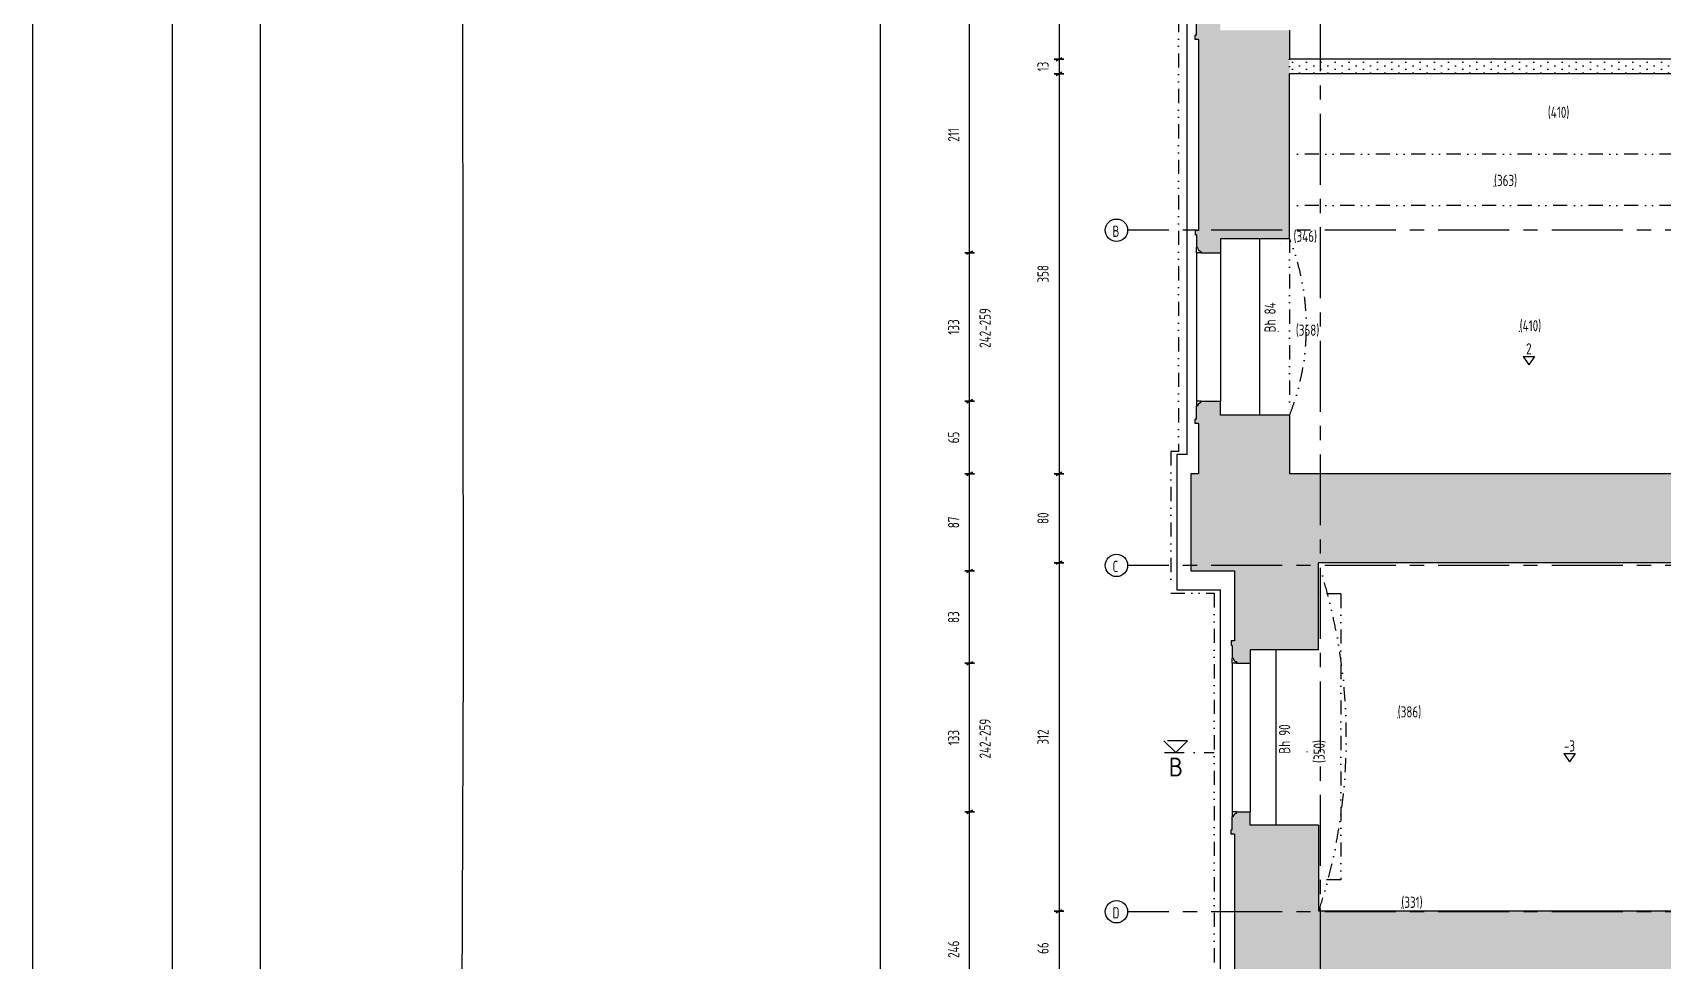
# Model space of a CAD drawing. Header units: centimetres. Extents: x -147 to 196535, y -264 to 83836.
# Drawn here: x -147 to 29029, y 24303 to 40913 of the extents above; entities that cross this region are included whole.
import ezdxf
from ezdxf.enums import TextEntityAlignment as Align

# ---------------------------------------------------------------- set-up
doc = ezdxf.new("R2010")
doc.units = ezdxf.units.CM
doc.header["$LTSCALE"] = 20
doc.header["$PDMODE"] = 2
for name, pattern in [('GETRENNT', [31.75, 12.7, -6.35, 0, -6.35, 0, -6.35]), ('MITTE', [50.8, 31.75, -6.35, 6.35, -6.35]), ('PUNKT', [6.35, 0, -6.35]), ('STRICHPUNKTX2', [50.8, 25.4, -12.7, 0, -12.7])]:
    doc.linetypes.add(name, pattern=pattern)
for name, color, linetype in [('Bemassung', 134, 'Continuous'), ('VBW.Abgelotet', 6, 'GETRENNT'), ('VBW.AbgelotetUmgeklappt', 252, 'GETRENNT'), ('VBW.Achsen', 244, 'MITTE'), ('VBW.Ansicht', 3, 'Continuous'), ('VBW.HoeheAbsolut', 142, 'Continuous'), ('VBW.HoeheRelativ', 2, 'Continuous'), ('VBW.LAYOUT', 3, 'Continuous'), ('VBW.Mauer', 9, 'Continuous'), ('VBW.Schnitt', 7, 'Continuous'), ('VBW.SchnittTrockenbau', 42, 'Continuous'), ('VBW.Schraffur', 9, 'Continuous'), ('VBW.Verlauf', 2, 'PUNKT'), ('VBW.Vertikalschnittlinie', 12, 'STRICHPUNKTX2')]:
    doc.layers.add(name, color=color, linetype=linetype)
doc.styles.add('VBWText', font='isocp.shx', dxfattribs={"width": 0.8})
doc.dimstyles.new('M50', dxfattribs={"dimtxt": 10, "dimasz": 0.5, "dimexe": 2, "dimexo": 0, "dimgap": 0, "dimtad": 0, "dimdec": 0, "dimdsep": 46, "dimtxsty": 'VBWText', "dimblk": 'BemVBW', "dimcen": 2, "dimse1": 1, "dimse2": 1, "dimclrd": 134, "dimclre": 40, "dimclrt": 134, "dimadec": 0, "dimazin": 0, "dimtfac": 1.428571, "dimtdec": 0, "dimtix": 1, "dimtmove": 2, "dimatfit": 3, "dimldrblk": 'NONE', "dimfxl": 1, "dimtvp": 1.428571, "dimtolj": 1, "dimarcsym": 0})

# ---------------------------------------------------------------- blocks, each defined once
blk = doc.blocks.new('HoeKote')
for p, q in [((-1.01, 1.5), (1.01, 1.5)), ((-1.01, 1.5), (0, 0)), ((1.01, 1.5), (0, 0))]:
    blk.add_line(p, q)
at = {"style": 'VBWText', "width": 0.8}
blk.add_attdef('HOEHE', text='', height=2, rotation=0.1, dxfattribs=at).set_placement((0, 2.86), align=Align.MIDDLE)
blk = doc.blocks.new('BemVBW')
at = {"layer": 'Bemassung'}
for p, q in [((2.8, -4.9), (-2.8, 4.9)), ((-1.1, 0), (1.1, 0))]:
    blk.add_line(p, q, dxfattribs=at)
at = {"layer": 'Bemassung', "color": 4}
blk.add_line((0, 8.5), (0, -8.5), dxfattribs=at)
blk = doc.blocks.new('*D235')
at = {"layer": 'Bemassung', "color": 134, "lineweight": -2, "transparency": 16777216}
blk.add_line((18227, 40425), (18227, 40185), dxfattribs=at)
at = {"layer": 'Defpoints', "color": 0, "transparency": 16777216}
for p in [(22355, 40435), (18227, 40175), (22355, 40175)]:
    blk.add_point(p, dxfattribs=at)
at = {"layer": 'Bemassung', "color": 134, "lineweight": -2, "transparency": 16777216, "xscale": 9.999999971459891, "yscale": 9.999999971459891, "zscale": 9.999999971459891}
for p, rotation in [((18227, 40435), 90), ((18227, 40175), 270)]:
    blk.add_blockref('BemVBW', p, dxfattribs=dict(at, rotation=rotation))
at = {"layer": 'Bemassung', "color": 134, "transparency": 16777216, "insert": (17941, 40305), "char_height": 200, "attachment_point": 5, "rotation": 90, "style": 'VBWText'}
blk.add_mtext('\\A1;13', dxfattribs=at)
blk = doc.blocks.new('_None')
blk = doc.blocks.new('*D314')
at = {"layer": 'Bemassung', "color": 134, "lineweight": -2, "transparency": 16777216}
blk.add_line((18227, 25172), (18227, 23873), dxfattribs=at)
at = {"layer": 'Defpoints', "color": 0, "transparency": 16777216}
for p in [(22870, 25182), (18227, 23863), (22876, 23863)]:
    blk.add_point(p, dxfattribs=at)
at = {"layer": 'Bemassung', "color": 134, "lineweight": -2, "transparency": 16777216, "xscale": 9.999999971459891, "yscale": 9.999999971459891, "zscale": 9.999999971459891}
for p, rotation in [((18227, 25182), 90), ((18227, 23863), 270)]:
    blk.add_blockref('BemVBW', p, dxfattribs=dict(at, rotation=rotation))
at = {"layer": 'Bemassung', "color": 134, "transparency": 16777216, "insert": (17941, 24523), "char_height": 200, "attachment_point": 5, "rotation": 90, "style": 'VBWText'}
blk.add_mtext('\\A1;66', dxfattribs=at)
blk = doc.blocks.new('*D315')
at = {"layer": 'Bemassung', "color": 134, "lineweight": -2, "transparency": 16777216}
blk.add_line((18227, 46205), (18227, 40445), dxfattribs=at)
at = {"layer": 'Defpoints', "color": 0, "transparency": 16777216}
for p in [(22355, 46215), (18227, 40435), (22355, 40435)]:
    blk.add_point(p, dxfattribs=at)
at = {"layer": 'Bemassung', "color": 134, "lineweight": -2, "transparency": 16777216, "xscale": 9.999999971459891, "yscale": 9.999999971459891, "zscale": 9.999999971459891}
for p, rotation in [((18227, 46215), 90), ((18227, 40435), 270)]:
    blk.add_blockref('BemVBW', p, dxfattribs=dict(at, rotation=rotation))
at = {"layer": 'Bemassung', "color": 134, "transparency": 16777216, "insert": (17941, 43325), "char_height": 200, "attachment_point": 5, "rotation": 90, "style": 'VBWText'}
blk.add_mtext('\\A1;289', dxfattribs=at)
blk = doc.blocks.new('*D316')
at = {"layer": 'Bemassung', "color": 134, "lineweight": -2, "transparency": 16777216}
blk.add_line((18227, 40165), (18227, 33025), dxfattribs=at)
at = {"layer": 'Defpoints', "color": 0, "transparency": 16777216}
for p in [(22355, 40175), (18227, 33015), (22355, 33015)]:
    blk.add_point(p, dxfattribs=at)
at = {"layer": 'Bemassung', "color": 134, "lineweight": -2, "transparency": 16777216, "xscale": 9.999999971459891, "yscale": 9.999999971459891, "zscale": 9.999999971459891}
for p, rotation in [((18227, 40175), 90), ((18227, 33015), 270)]:
    blk.add_blockref('BemVBW', p, dxfattribs=dict(at, rotation=rotation))
at = {"layer": 'Bemassung', "color": 134, "transparency": 16777216, "insert": (17941, 36595), "char_height": 200, "attachment_point": 5, "rotation": 90, "style": 'VBWText'}
blk.add_mtext('\\A1;358', dxfattribs=at)
blk = doc.blocks.new('*D317')
at = {"layer": 'Bemassung', "color": 134, "lineweight": -2, "transparency": 16777216}
blk.add_line((18227, 33005), (18227, 31432), dxfattribs=at)
at = {"layer": 'Defpoints', "color": 0, "transparency": 16777216}
for p in [(22355, 33015), (18227, 31422), (22870, 31422)]:
    blk.add_point(p, dxfattribs=at)
at = {"layer": 'Bemassung', "color": 134, "lineweight": -2, "transparency": 16777216, "xscale": 9.999999971459891, "yscale": 9.999999971459891, "zscale": 9.999999971459891}
for p, rotation in [((18227, 33015), 90), ((18227, 31422), 270)]:
    blk.add_blockref('BemVBW', p, dxfattribs=dict(at, rotation=rotation))
at = {"layer": 'Bemassung', "color": 134, "transparency": 16777216, "insert": (17941, 32219), "char_height": 200, "attachment_point": 5, "rotation": 90, "style": 'VBWText'}
blk.add_mtext('\\A1;80', dxfattribs=at)
blk = doc.blocks.new('*D319')
at = {"layer": 'Bemassung', "color": 134, "lineweight": -2, "transparency": 16777216}
blk.add_line((18227, 31412), (18227, 25192), dxfattribs=at)
at = {"layer": 'Defpoints', "color": 0, "transparency": 16777216}
for p in [(22870, 31422), (18227, 25182), (22870, 25182)]:
    blk.add_point(p, dxfattribs=at)
at = {"layer": 'Bemassung', "color": 134, "lineweight": -2, "transparency": 16777216, "xscale": 9.999999971459891, "yscale": 9.999999971459891, "zscale": 9.999999971459891}
for p, rotation in [((18227, 31422), 90), ((18227, 25182), 270)]:
    blk.add_blockref('BemVBW', p, dxfattribs=dict(at, rotation=rotation))
at = {"layer": 'Bemassung', "color": 134, "transparency": 16777216, "insert": (17941, 28302), "char_height": 200, "attachment_point": 5, "rotation": 90, "style": 'VBWText'}
blk.add_mtext('\\A1;312', dxfattribs=at)
blk = doc.blocks.new('*D333')
at = {"layer": 'Bemassung', "color": 134, "lineweight": -2, "transparency": 16777216}
blk.add_line((16627, 22054), (16627, 26953), dxfattribs=at)
at = {"layer": 'Defpoints', "color": 0, "transparency": 16777216}
for p in [(16627, 26963), (21327, 26963), (21327, 22044)]:
    blk.add_point(p, dxfattribs=at)
at = {"layer": 'Bemassung', "color": 134, "lineweight": -2, "transparency": 16777216, "xscale": 9.999999971459891, "yscale": 9.999999971459891, "zscale": 9.999999971459891}
for p, rotation in [((16627, 26963), 90), ((16627, 22044), 270)]:
    blk.add_blockref('BemVBW', p, dxfattribs=dict(at, rotation=rotation))
at = {"layer": 'Bemassung', "color": 134, "transparency": 16777216, "insert": (16341, 24503), "char_height": 200, "attachment_point": 5, "rotation": 90, "style": 'VBWText'}
blk.add_mtext('\\A1;246', dxfattribs=at)
blk = doc.blocks.new('*D334')
at = {"layer": 'Bemassung', "color": 134, "lineweight": -2, "transparency": 16777216}
blk.add_line((16627, 26973), (16627, 29612), dxfattribs=at)
at = {"layer": 'Defpoints', "color": 0, "transparency": 16777216}
for p in [(16627, 29622), (21327, 29622), (21327, 26963)]:
    blk.add_point(p, dxfattribs=at)
at = {"layer": 'Bemassung', "color": 134, "lineweight": -2, "transparency": 16777216, "xscale": 9.999999971459891, "yscale": 9.999999971459891, "zscale": 9.999999971459891}
for p, rotation in [((16627, 29622), 90), ((16627, 26963), 270)]:
    blk.add_blockref('BemVBW', p, dxfattribs=dict(at, rotation=rotation))
at = {"layer": 'Bemassung', "color": 134, "transparency": 16777216, "insert": (16341, 28292), "char_height": 200, "attachment_point": 5, "rotation": 90, "style": 'VBWText'}
blk.add_mtext('\\A1;133', dxfattribs=at)
blk = doc.blocks.new('*D335')
at = {"layer": 'Bemassung', "color": 134, "lineweight": -2, "transparency": 16777216}
blk.add_line((16627, 29632), (16627, 31265), dxfattribs=at)
at = {"layer": 'Defpoints', "color": 0, "transparency": 16777216}
for p in [(16627, 31275), (20587, 31275), (21327, 29622)]:
    blk.add_point(p, dxfattribs=at)
at = {"layer": 'Bemassung', "color": 134, "lineweight": -2, "transparency": 16777216, "xscale": 9.999999971459891, "yscale": 9.999999971459891, "zscale": 9.999999971459891}
for p, rotation in [((16627, 31275), 90), ((16627, 29622), 270)]:
    blk.add_blockref('BemVBW', p, dxfattribs=dict(at, rotation=rotation))
at = {"layer": 'Bemassung', "color": 134, "transparency": 16777216, "insert": (16341, 30448), "char_height": 200, "attachment_point": 5, "rotation": 90, "style": 'VBWText'}
blk.add_mtext('\\A1;83', dxfattribs=at)
blk = doc.blocks.new('*D336')
at = {"layer": 'Bemassung', "color": 134, "lineweight": -2, "transparency": 16777216}
blk.add_line((16627, 31285), (16627, 33005), dxfattribs=at)
at = {"layer": 'Defpoints', "color": 0, "transparency": 16777216}
for p in [(16627, 33015), (20587, 33015), (20587, 31275)]:
    blk.add_point(p, dxfattribs=at)
at = {"layer": 'Bemassung', "color": 134, "lineweight": -2, "transparency": 16777216, "xscale": 9.999999971459891, "yscale": 9.999999971459891, "zscale": 9.999999971459891}
for p, rotation in [((16627, 33015), 90), ((16627, 31275), 270)]:
    blk.add_blockref('BemVBW', p, dxfattribs=dict(at, rotation=rotation))
at = {"layer": 'Bemassung', "color": 134, "transparency": 16777216, "insert": (16341, 32145), "char_height": 200, "attachment_point": 5, "rotation": 90, "style": 'VBWText'}
blk.add_mtext('\\A1;87', dxfattribs=at)
blk = doc.blocks.new('*D337')
at = {"layer": 'Bemassung', "color": 134, "lineweight": -2, "transparency": 16777216}
blk.add_line((16627, 33025), (16627, 34304), dxfattribs=at)
at = {"layer": 'Defpoints', "color": 0, "transparency": 16777216}
for p in [(16627, 34314), (20687, 34314), (20587, 33015)]:
    blk.add_point(p, dxfattribs=at)
at = {"layer": 'Bemassung', "color": 134, "lineweight": -2, "transparency": 16777216, "xscale": 9.999999971459891, "yscale": 9.999999971459891, "zscale": 9.999999971459891}
for p, rotation in [((16627, 34314), 90), ((16627, 33015), 270)]:
    blk.add_blockref('BemVBW', p, dxfattribs=dict(at, rotation=rotation))
at = {"layer": 'Bemassung', "color": 134, "transparency": 16777216, "insert": (16341, 33664), "char_height": 200, "attachment_point": 5, "rotation": 90, "style": 'VBWText'}
blk.add_mtext('\\A1;65', dxfattribs=at)
blk = doc.blocks.new('*D338')
at = {"layer": 'Bemassung', "color": 134, "lineweight": -2, "transparency": 16777216}
blk.add_line((16627, 34324), (16627, 36963), dxfattribs=at)
at = {"layer": 'Defpoints', "color": 0, "transparency": 16777216}
for p in [(16627, 36973), (20687, 36973), (20687, 34314)]:
    blk.add_point(p, dxfattribs=at)
at = {"layer": 'Bemassung', "color": 134, "lineweight": -2, "transparency": 16777216, "xscale": 9.999999971459891, "yscale": 9.999999971459891, "zscale": 9.999999971459891}
for p, rotation in [((16627, 36973), 90), ((16627, 34314), 270)]:
    blk.add_blockref('BemVBW', p, dxfattribs=dict(at, rotation=rotation))
at = {"layer": 'Bemassung', "color": 134, "transparency": 16777216, "insert": (16341, 35643), "char_height": 200, "attachment_point": 5, "rotation": 90, "style": 'VBWText'}
blk.add_mtext('\\A1;133', dxfattribs=at)
blk = doc.blocks.new('*D339')
at = {"layer": 'Bemassung', "color": 134, "lineweight": -2, "transparency": 16777216}
blk.add_line((16627, 36983), (16627, 41180), dxfattribs=at)
at = {"layer": 'Defpoints', "color": 0, "transparency": 16777216}
for p in [(16627, 41190), (20687, 41190, 0), (20687, 36973)]:
    blk.add_point(p, dxfattribs=at)
at = {"layer": 'Bemassung', "color": 134, "lineweight": -2, "transparency": 16777216, "xscale": 9.999999971459891, "yscale": 9.999999971459891, "zscale": 9.999999971459891}
for p, rotation in [((16627, 41190), 90), ((16627, 36973), 270)]:
    blk.add_blockref('BemVBW', p, dxfattribs=dict(at, rotation=rotation))
at = {"layer": 'Bemassung', "color": 134, "transparency": 16777216, "insert": (16341, 39081), "char_height": 200, "attachment_point": 5, "rotation": 90, "style": 'VBWText'}
blk.add_mtext('\\A1;211', dxfattribs=at)

msp = doc.modelspace()

# ---------------------------------------------------------------- hatches: boundary and pattern name
at = {"layer": 'VBW.Schraffur'}
h = msp.add_hatch(color=256, dxfattribs=at)
h.dxf.hatch_style = 1
h.paths.add_polyline_path([(22355.1, 40174.8), (22355.1, 40434.8), (22355.1, 40956.1), (21115.1, 40956.1), (21115.1, 41189.6), (20766.7, 41189.6), (20766.7, 41159.6, 0.4142136), (20706.7, 41099.6), (20686.7, 41099.6), (20686.7, 40869.6), (20666.7, 40869.6), (20666.7, 40789.6), (20726.7, 40789.6), (20726.7, 37372.9), (20666.7, 37372.9), (20666.7, 37292.9), (20686.7, 37292.9), (20686.7, 37062.9), (20706.7, 37062.9, 0.4142136), (20766.7, 37002.9), (20766.7, 36972.9), (21115.1, 36972.9), (21115.1, 37223.3), (22355.1, 37223.3)])
h = msp.add_hatch(dxfattribs=at)
h.set_pattern_fill('DOTS', color=42, scale=4, angle=-61.71788)
h.set_pattern_definition([(90, (-7744151.96, 15768824.58), (-126.9999996, 63.4999998), [0, -126.9999996])])
h.paths.add_polyline_path([(32192.1, 40434.8), (22355.1, 40434.8), (22355.1, 40174.8), (31772.1, 40174.8), (31772.1, 37814.8), (32192.1, 37814.8)])
h = msp.add_hatch(color=256, dxfattribs=at)
h.dxf.hatch_style = 1
h.paths.add_polyline_path([(34436.6, 33003.4), (33812.1, 33003.4), (33812.1, 34374.8), (32492.1, 34374.8), (32492.1, 34694.8), (32192.1, 34694.8), (32192.1, 34174.8), (32192.1, 33014.8), (31812.1, 33014.8), (22355.1, 33014.8), (22355.1, 34063.3), (21115.1, 34063.3), (21115.1, 34313.8), (20766.7, 34313.8), (20766.7, 34283.8, 0.4142136), (20706.7, 34223.8), (20686.7, 34223.8), (20686.7, 33993.8), (20666.7, 33993.8), (20666.7, 33913.8), (20726.7, 33913.8), (20726.7, 33014.8), (20586.7, 33014.8), (20586.7, 31274.8), (21366.7, 31274.8), (21366.7, 30022), (21306.7, 30022), (21306.7, 29942), (21326.7, 29942), (21326.7, 29712), (21346.7, 29712, 0.4142136), (21406.7, 29652), (21406.7, 29622), (21649.8, 29622), (21649.8, 29862.4), (22869.8, 29862.4), (22869.8, 31422.4), (32763.4, 31422.4, 0.0005449), (32756.6, 31401.6), (32756.6, 31143.4), (32956.6, 31143.4), (32956.6, 29803.4), (33176.6, 29803.4), (33316.6, 29803.4), (33536.6, 29803.4), (33536.6, 31123.4), (33776.6, 31123.4), (33776.6, 31403.4), (34436.6, 31403.4), (34436.6, 32483.4), (34436.6, 32623.4)])
h = msp.add_hatch(color=256, dxfattribs=at)
h.dxf.hatch_style = 1
h.paths.add_polyline_path([(29876.6, 25183.4), (22869.8, 25183.4), (22869.8, 26722.4), (21649.8, 26722.4), (21649.8, 26962.9), (21406.7, 26962.9), (21406.7, 26932.9, 0.4142136), (21346.7, 26872.9), (21326.7, 26872.9), (21326.7, 26642.9), (21306.7, 26642.9), (21306.7, 26562.9), (21366.7, 26562.9), (21366.7, 22443.5), (21306.7, 22443.5), (21306.7, 22363.5), (21326.7, 22363.5), (21326.7, 22133.5), (21346.7, 22133.5, 0.4142136), (21406.7, 22073.5), (21406.7, 22043.5), (21615.8, 22043.5), (21615.8, 22264), (22875.8, 22264), (22875.8, 23863.4), (27776.6, 23863.4), (28076.6, 23863.4), (29616.6, 23863.4), (29616.6, 24723.4), (29876.6, 24723.4)])

# ---------------------------------------------------------------- linework, layer by layer
at = {"layer": 'Bemassung', "color": 134}
msp.add_line((15026.7, 54124.8), (15026.7, 1612.9), dxfattribs=at)
at = {"layer": 'Defpoints', "color": 10, "linetype": 'Continuous'}
msp.add_lwpolyline([(3926.2, 1612.9), (189606, 1612.9), (189606, 82504.8), (3926.2, 82504.8)], close=True, dxfattribs=at)
at = {"layer": 'VBW.Abgelotet'}
for p, q in [((20366.7, 51974.8), (20366.7, 33414.8)), ((31772.1, 38734.8), (22355.1, 38734.8)), ((31772.1, 37814.8), (22355.1, 37814.8)), ((22355.1, 37223.3), (22355.1, 34063.3)), ((20366.7, 33414.8), (20226.7, 33414.8)), ((20226.7, 33414.8), (20226.7, 30874.8)), ((20226.7, 30874.8), (21006.7, 30874.8)), ((21006.7, 30874.8), (21006.7, 1612.9)), ((23269.8, 30863.4), (22869.8, 30863.4)), ((23269.8, 30863.4), (23269.8, 25743.4)), ((23269.8, 25743.4), (22876.6, 25743.4))]:
    msp.add_line(p, q, dxfattribs=at)
at = {"layer": 'VBW.AbgelotetUmgeklappt'}
for centre, radius, start, end in [((18355.3, 35643.3), 4300.5, 338.44483, 21.55517), ((13323.5, 28292.5), 10046.3, 341.97223, 18.15264)]:
    msp.add_arc(centre, radius, start, end, dxfattribs=at)
at = {"layer": 'VBW.Achsen', "ltscale": 2}
for p, q in [((22909.8, 1612.9), (22909.8, 55784.5)), ((174622.3, 37374.8), (19455.7, 37374.8)), ((174622.3, 31374.8), (19455.7, 31374.8)), ((174622.3, 25174.8), (19455.7, 25174.8))]:
    msp.add_line(p, q, dxfattribs=at)
at = {"layer": 'VBW.Achsen', "linetype": 'Continuous', "ltscale": 2}
for centre in [(19255.7, 37374.8), (19255.7, 31374.8), (19255.7, 25174.8)]:
    msp.add_circle(centre, 200, dxfattribs=at)
at = {"layer": 'VBW.Ansicht'}
for p, q in [((20518.7, 33358.2), (20518.7, 52018.2)), ((20686.7, 36972.9), (20686.7, 37062.9)), ((21815.1, 37223.3), (21815.1, 34063.3)), ((20686.7, 36972.9), (20686.7, 34313.8)), ((20766.7, 36972.9), (20686.7, 36972.9)), ((21115.1, 36972.9), (21115.1, 34313.8)), ((20766.7, 34313.8), (20686.7, 34313.8)), ((20686.7, 34313.8), (20686.7, 34223.8)), ((20338.7, 33358.2), (20338.7, 30938.2)), ((20518.7, 33358.2), (20338.7, 33358.2)), ((20338.7, 30938.2), (21118.7, 30938.2)), ((21118.7, 1612.9), (21118.7, 30938.2)), ((22109.8, 29862.4), (22109.8, 26722.4)), ((21326.7, 29622), (21326.7, 29712)), ((21326.7, 29622), (21326.7, 26962.9)), ((21406.7, 29622), (21326.7, 29622)), ((21649.8, 29622), (21649.8, 26962.9)), ((21406.7, 26962.9), (21326.7, 26962.9)), ((21326.7, 26962.9), (21326.7, 26872.9))]:
    msp.add_line(p, q, dxfattribs=at)
at = {"layer": 'VBW.HoeheRelativ'}
for p in [(26977.1, 39386), (26014, 38166.3), (22197.8, 37130.1), (22154.6, 35558.5), (26473, 35565), (24290.1, 28652.3), (22666.8, 28040), (24355.1, 25243.3)]:
    msp.add_point(p, dxfattribs=at)
at = {"layer": 'VBW.LAYOUT', "color": 4}
msp.add_line((-146.9, 83835.9), (-146.9, -264.1), dxfattribs=at)
at = {"layer": 'VBW.LAYOUT'}
msp.add_line((2353.1, 83335.9), (2353.1, 235.9), dxfattribs=at)
at = {"layer": 'VBW.Mauer'}
for p, q in [((7567.3, 29676.5), (7512.1, 72411.9)), ((7448.6, 1612.9), (7567.3, 29676.5))]:
    msp.add_line(p, q, dxfattribs=at)
at = {"layer": 'VBW.Schnitt'}
for p, q in [((20666.7, 40789.6, 0), (20666.7, 40869.6, 0)), ((20686.7, 40869.6, 0), (20666.7, 40869.6, 0)), ((20686.7, 40869.6, 0), (20686.7, 41099.6, 0)), ((22355.1, 40956.1, 0), (22355.1, 40434.8)), ((20726.7, 40789.6, 0), (20666.7, 40789.6, 0)), ((20726.7, 40789.6), (20726.7, 37372.9)), ((22355.1, 37223.3), (22355.1, 40174.8)), ((20666.7, 37372.9), (20666.7, 37292.9)), ((20726.7, 37372.9), (20666.7, 37372.9)), ((20686.7, 37292.9), (20666.7, 37292.9)), ((20686.7, 37292.9), (20686.7, 37062.9)), ((20706.7, 37062.9), (20686.7, 37062.9)), ((22355.1, 37223.3), (21115.1, 37223.3)), ((21115.1, 37223.3), (21115.1, 36972.9)), ((20766.7, 37002.9), (20766.7, 36972.9)), ((20766.7, 36972.9), (21115.1, 36972.9)), ((20686.7, 33993.8), (20686.7, 34223.8)), ((20706.7, 34223.8), (20686.7, 34223.8)), ((20766.7, 34313.8), (21115.1, 34313.8)), ((20766.7, 34283.8), (20766.7, 34313.8)), ((21115.1, 34063.3), (21115.1, 34313.8)), ((20666.7, 33913.8), (20666.7, 33993.8)), ((20686.7, 33993.8), (20666.7, 33993.8)), ((20726.7, 33913.8), (20666.7, 33913.8)), ((20726.7, 33913.8), (20726.7, 33014.8)), ((22355.1, 34063.3), (21115.1, 34063.3)), ((22355.1, 34063.3), (22355.1, 33014.8)), ((20726.7, 33014.8), (20586.7, 33014.8)), ((20586.7, 33014.8), (20586.7, 31274.8)), ((31812.1, 33014.8), (22355.1, 33014.8)), ((20586.7, 31274.8), (21366.7, 31274.8)), ((21366.7, 31274.8), (21366.7, 30022)), ((32756.6, 31422.4), (22869.8, 31422.4)), ((22869.8, 29862.4), (22869.8, 31422.4)), ((21306.7, 30022), (21306.7, 29942)), ((21366.7, 30022), (21306.7, 30022)), ((21326.7, 29942), (21306.7, 29942)), ((21326.7, 29942), (21326.7, 29712)), ((22869.8, 29862.4), (21649.8, 29862.4)), ((21649.8, 29862.4), (21649.8, 29622)), ((21346.7, 29712), (21326.7, 29712)), ((21406.7, 29652), (21406.7, 29622)), ((21406.7, 29622), (21649.8, 29622)), ((21326.7, 26642.9), (21326.7, 26872.9)), ((21346.7, 26872.9), (21326.7, 26872.9)), ((21406.7, 26962.9), (21649.8, 26962.9)), ((21406.7, 26932.9), (21406.7, 26962.9)), ((21649.8, 26722.4), (21649.8, 26962.9)), ((21306.7, 26562.9), (21306.7, 26642.9)), ((21326.7, 26642.9), (21306.7, 26642.9)), ((21366.7, 26562.9), (21306.7, 26562.9)), ((21366.7, 26562.9), (21366.7, 22443.5)), ((22869.8, 26722.4), (21649.8, 26722.4)), ((22869.8, 26722.4), (22869.8, 25182.4)), ((29876.6, 25183.4), (22876.6, 25183.4))]:
    msp.add_line(p, q, dxfattribs=at)
for centre, start, end in [((20766.7, 37062.9), 180, 270), ((20766.7, 34223.8), 90, 180), ((21406.7, 29712), 180, 270), ((21406.7, 26872.9), 90, 180)]:
    msp.add_arc(centre, 60, start, end, dxfattribs=at)
at = {"layer": 'VBW.SchnittTrockenbau'}
for p, q in [((32192.1, 40434.8), (22355.1, 40434.8)), ((31772.1, 40174.8), (22355.1, 40174.8))]:
    msp.add_line(p, q, dxfattribs=at)
at = {"layer": 'VBW.Verlauf'}
msp.add_line((22355.1, 40434.8), (22355.1, 40174.8), dxfattribs=at)
at = {"layer": 'VBW.Vertikalschnittlinie', "ltscale": 0.7}
for p, q in [((20527.6, 28235.2), (20105.7, 28235.2)), ((20316.7, 28024.3), (20105.7, 28235.2)), ((20114.2, 28024.3), (21006.7, 28024.3)), ((20527.6, 28235.2), (20316.7, 28024.3))]:
    msp.add_line(p, q, dxfattribs=at)

# ---------------------------------------------------------------- block references
at = {"layer": 'VBW.HoeheAbsolut', "xscale": 99.99999971459891, "yscale": 99.99999971459891, "zscale": 99.99999971459891, "rotation": 0.2821206841935772}
for p, values in [((26639.1, 34965.6), {'HOEHE': '2'}), ((27365.6, 27856.6), {'HOEHE': '-3'})]:
    msp.add_blockref('HoeKote', p, dxfattribs=at).add_auto_attribs(values)

# ---------------------------------------------------------------- texts
at = {"layer": 'Bemassung', "style": 'VBWText', "width": 0.8}
for p in [(17003.3, 35269.2), (17003.3, 27918.3)]:
    msp.add_text('242-259', height=200, rotation=90, dxfattribs=at).set_placement(p)
at = {"layer": 'VBW.Achsen', "ltscale": 2, "style": 'VBWText', "width": 0.8}
for s, p in [('B', (19185.3, 37256.3)), ('C', (19185.3, 31256.3)), ('D', (19185.3, 25056.3))]:
    msp.add_text(s, height=200, rotation=0, dxfattribs=at).set_placement(p)
at = {"layer": 'VBW.HoeheRelativ', "style": 'VBWText', "width": 0.8}
for s, p in [('(410)', (26977.1, 39386)), ('(363)', (26014, 38166.3)), ('(346)', (22425.2, 37166)), ('(368)', (22466, 35486.6)), ('(410)', (26473, 35565)), ('(386)', (24290.1, 28652.3)), ('(331)', (24355.1, 25243.3))]:
    msp.add_text(s, height=200, dxfattribs=at).set_placement(p)
for s, p in [('Bh 84', (22005.4, 35815.3)), ('Bh 90', (22265.7, 28267.2))]:
    msp.add_text(s, height=200, rotation=90, dxfattribs=at).set_placement(p, align=Align.MIDDLE_CENTER)
msp.add_text('(350)', height=200, rotation=90, dxfattribs=at).set_placement((22983.2, 27836.9))
at = {"layer": 'VBW.Vertikalschnittlinie', "ltscale": 0.7, "style": 'VBWText'}
msp.add_text('B', height=337.5, rotation=0, dxfattribs=at).set_placement((20320.1, 27764.6), align=Align.MIDDLE)

# ---------------------------------------------------------------- dimensions: what is measured, and where the dimension line sits
at = {"layer": 'Bemassung'}
for base, p1, p2, picture, middle in [((18226.7, 40434.8), (22355.1, 46214.8), (22355.1, 40434.8), '*D315', (17940.9, 43324.8)), ((16626.7, 41189.6), (20686.7, 36972.9), (20686.7, 41189.6, 0), '*D339', (16340.9, 39081.3)), ((18226.7, 40174.8), (22355.1, 40434.8), (22355.1, 40174.8), '*D235', (17941, 40304.8)), ((18226.7, 33014.8), (22355.1, 40174.8), (22355.1, 33014.8), '*D316', (17941, 36594.8)), ((16626.7, 36972.9), (20686.7, 34313.8), (20686.7, 36972.9), '*D338', (16341, 35643.3)), ((16626.7, 34313.8), (20586.7, 33014.8), (20686.7, 34313.8), '*D337', (16341, 33664.3)), ((16626.7, 33014.8), (20586.7, 31274.8), (20586.7, 33014.8), '*D336', (16341, 32144.8)), ((18226.7, 31422.4), (22355.1, 33014.8), (22869.8, 31422.4), '*D317', (17941, 32218.6)), ((16626.7, 31274.8), (21326.7, 29622), (20586.7, 31274.8), '*D335', (16341, 30448.4)), ((18226.7, 25182.4), (22869.8, 31422.4), (22869.8, 25182.4), '*D319', (17940.9, 28302.4)), ((16626.7, 29622), (21326.7, 26962.9), (21326.7, 29622), '*D334', (16341, 28292.4)), ((16626.7, 26962.9), (21326.7, 22043.5), (21326.7, 26962.9), '*D333', (16340.9, 24503.2)), ((18226.7, 23863.4), (22869.8, 25182.4), (22875.8, 23863.4), '*D314', (17941, 24522.9))]:
    dim = msp.add_linear_dim(base=base, p1=p1, p2=p2, angle=90, dimstyle='M50', override={"dimscale": 20, "dimlfac": 0.05}, dxfattribs=at)
    dim.commit()
    dim.dimension.update_dxf_attribs({"geometry": picture, "text_midpoint": middle})

doc.saveas('drawing.dxf')
